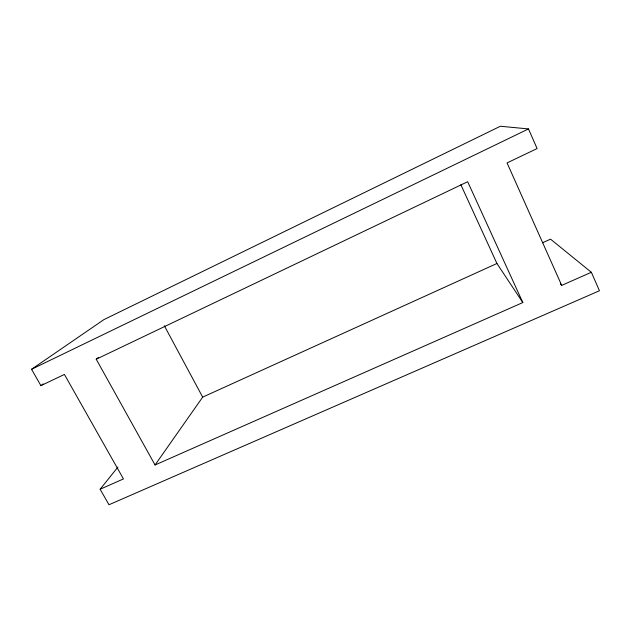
<?xml version="1.0" encoding="UTF-8"?>
<svg xmlns="http://www.w3.org/2000/svg" width="631" height="631" viewBox="0 0 631 631"><rect width="100%" height="100%" fill="white"/><g stroke="black" fill="none" stroke-linecap="round" stroke-linejoin="round"><path stroke-width="0.95" d="M155.052 464.976L202.677 397.128L496.936 263.49L522.823 302.549L155.052 464.976L96.227 359.22L98.515 357.391M542.526 242.785L550.54 239.149L591.35 272.284L599.45 290.749L108.989 504.753L100.124 489.238L117.902 467.114M591.35 272.284L561.7 285.378L507.056 162.908L537.091 148.561L528.486 128.937L500.383 126.247L103.926 319.601L31.55 369.285L40.905 385.659L43.255 383.9M31.55 369.285L528.486 128.937M40.905 385.659L64.409 374.428L123.463 478.929L100.124 489.238M96.227 359.22L467.681 181.72L522.823 302.549M560.36 283.974L561.7 285.378M164.305 325.699L202.677 397.128M460.875 184.765L496.936 263.49"/></g></svg>
